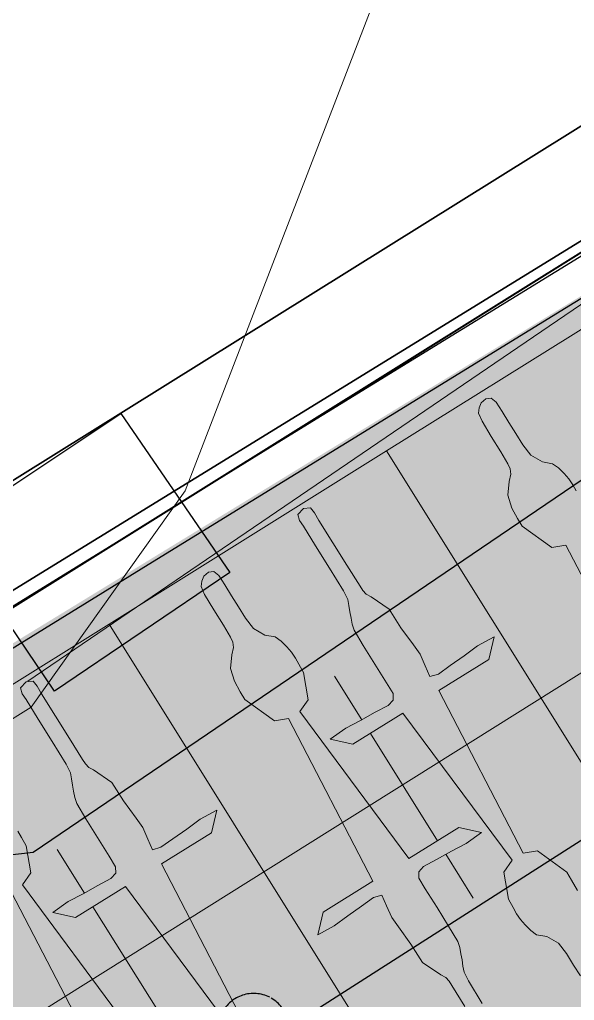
# Model space of a CAD drawing. Header units: metres. Extents: x 507649 to 508899, y 6966965 to 6967377.
# Drawn here: x 507759.132 to 507760.828, y 6967254.045 to 6967257.045 of the extents above; entities that cross this region are included whole.
import ezdxf

# ---------------------------------------------------------------- set-up
doc = ezdxf.new("R2010")
doc.units = ezdxf.units.M
doc.layers.add('_PROP-BDY', color=6, linetype='Continuous', plot=False)
doc.layers.add('defpoints_hatch_bdy', color=47, linetype='Continuous', plot=False)
for name, color, linetype, lineweight in [('A-DETL-GENF', 252, 'Continuous', 5), ('A-FLOR', 252, 'Continuous', 5), ('D_UG_PIPES', 252, 'EXIST_SWD', 0), ('S_RM_UG_PIPES', 252, 'EXIST_RISINGMAIN', 0)]:
    doc.layers.add(name, color=color, linetype=linetype, lineweight=lineweight)
for name, color, linetype in [('C_TEXT_2.5', 7, 'Continuous'), ('KRB_LIP', 6, 'Continuous'), ('mga2020bdy', 252, 'Continuous'), ('mga2020DR_GRATE', 252, 'Continuous'), ('mga2020ROAD_KERB_BACK', 252, 'Continuous'), ('mga2020ROAD_KERB_LIP', 252, 'Continuous'), ('mga2020TOPO_GEN', 252, 'Continuous'), ('PAV_CREST SAG', 2, 'Continuous'), ('ROAD_FURNITURE', 252, 'Continuous'), ('TIN BORDER', 5, 'Continuous')]:
    doc.layers.add(name, color=color, linetype=linetype)
doc.layers.add('HATCH_PAVEMENT_FOOTPATH', color=7, linetype='Continuous', true_color=0xffe8a3)
doc.styles.get("Standard").update_dxf_attribs({"font": 'ARIALN.TTF'})
doc.linetypes.add('EXIST_RISINGMAIN', pattern='A,5,-2.5,5,-2,["RM",Standard,S=2.5,R=0,X=0,Y=-1.25],-5,5,-2.5,5,-2.5', length=34.5)
doc.linetypes.add('EXIST_SWD', pattern='A,5,-2.5,5,-2,["SWD",Standard,S=2.5,R=0,X=0,Y=-1.25],-8,5,-2.5,5,-2.5', length=37.5)

# ---------------------------------------------------------------- blocks, each defined once
blk = doc.blocks.new('XD_HATCH')
at = {"layer": 'HATCH_PAVEMENT_FOOTPATH'}
h = blk.add_hatch(color=256, dxfattribs=at)
h.dxf.hatch_style = 1
h.paths.add_polyline_path([(507751.8789, 6967248.3707), (507750.8192, 6967250.0668), (507764.199, 6967258.2482), (507768.6503, 6967260.7366), (507768.8747, 6967259.5551), (507765.4333, 6967257.405), (507765.6876, 6967256.9979)])
at = {"layer": 'defpoints_hatch_bdy', "color": 4}
blk.add_lwpolyline([(507751.8789, 6967248.3707), (507750.8192, 6967250.0668), (507764.6279, 6967258.6941), (507765.6876, 6967256.9979)], close=True, dxfattribs=at)
blk = doc.blocks.new('BAC R BOL SMALL')
for p, q in [((-2.3209, 3.7415), (-2.4982, 3.6265)), ((-2.1385, 3.8476), (-2.3209, 3.7415)), ((-1.9516, 3.9447), (-2.1385, 3.8476)), ((-1.7605, 4.0325), (-1.9516, 3.9447)), ((-1.5655, 4.1112), (-1.7605, 4.0325)), ((-1.367, 4.1804), (-1.5655, 4.1112)), ((-1.1654, 4.2401), (-1.367, 4.1804)), ((-0.9611, 4.2902), (-1.1654, 4.2401)), ((-0.7544, 4.3306), (-0.9611, 4.2902)), ((-0.5458, 4.3611), (-0.7544, 4.3306)), ((-0.3356, 4.3816), (-0.5458, 4.3611)), ((-0.1241, 4.392), (-0.3356, 4.3816)), ((0.0882, 4.3922), (-0.1241, 4.392)), ((0.301, 4.3821), (0.0882, 4.3922)), ((0.5139, 4.3616), (0.301, 4.3821)), ((0.7265, 4.3305), (0.5139, 4.3616)), ((0.9385, 4.2888), (0.7265, 4.3305)), ((1.1495, 4.2362), (0.9385, 4.2888)), ((1.359, 4.1728), (1.1495, 4.2362)), ((1.5668, 4.0983), (1.359, 4.1728)), ((1.7725, 4.0127), (1.5668, 4.0983)), ((1.9756, 3.9158), (1.7725, 4.0127)), ((2.364, 3.6868), (2.1736, 3.8056)), ((2.5466, 3.5598), (2.364, 3.6868)), ((-3.569, 2.5811), (-3.6931, 2.3988)), ((-3.4369, 2.7554), (-3.569, 2.5811)), ((-3.2973, 2.9215), (-3.4369, 2.7554)), ((-3.1504, 3.0794), (-3.2973, 2.9215)), ((-2.9967, 3.229), (-3.1504, 3.0794)), ((-2.8365, 3.3701), (-2.9967, 3.229)), ((-2.6702, 3.5026), (-2.8365, 3.3701)), ((-2.4982, 3.6265), (-2.6702, 3.5026)), ((2.7214, 3.4249), (2.5466, 3.5598)), ((2.8881, 3.2825), (2.7214, 3.4249)), ((3.0465, 3.1328), (2.8881, 3.2825)), ((3.1966, 2.9762), (3.0465, 3.1328)), ((3.3382, 2.813), (3.1966, 2.9762)), ((3.4711, 2.6437), (3.3382, 2.813)), ((3.5951, 2.4684), (3.4711, 2.6437)), ((3.7101, 2.2875), (3.5951, 2.4684)), ((-4.1746, 1.3056), (-4.2362, 1.0785)), ((-4.1012, 1.5325), (-4.1746, 1.3056)), ((-4.0159, 1.7589), (-4.1012, 1.5325)), ((-3.9185, 1.9844), (-4.0159, 1.7589)), ((-3.8088, 2.2087), (-3.9185, 1.9844)), ((-3.6931, 2.3988), (-3.8088, 2.2087)), ((3.816, 2.1015), (3.7101, 2.2875)), ((3.9126, 1.9105), (3.816, 2.1015)), ((3.9998, 1.7149), (3.9126, 1.9105)), ((4.0773, 1.5151), (3.9998, 1.7149)), ((4.145, 1.3114), (4.0773, 1.5151)), ((4.2028, 1.1041), (4.145, 1.3114)), ((6.1384, 1.5522), (18.6973, -4.9036)), ((11.43, 1.6933), (10.2659, -0.5997)), ((11.9592, 2.1519), (11.43, 1.6933)), ((12.7353, 2.293), (11.9592, 2.1519)), ((13.3703, 2.2225), (12.7353, 2.293)), ((14.3228, 1.905), (13.3703, 2.2225)), ((18.4856, -0.2117), (14.3228, 1.905)), ((-4.3679, 0.1747), (-4.3729, -0.0484)), ((-4.3519, 0.3993), (-4.3679, 0.1747)), ((-4.3247, 0.625), (-4.3519, 0.3993)), ((-4.2862, 0.8515), (-4.3247, 0.625)), ((-4.2362, 1.0785), (-4.2862, 0.8515)), ((4.2506, 0.8936), (4.2028, 1.1041)), ((4.2881, 0.6801), (4.2506, 0.8936)), ((4.3152, 0.4641), (4.2881, 0.6801)), ((4.3318, 0.2458), (4.3152, 0.4641)), ((4.3376, 0.0256), (4.3318, 0.2458)), ((4.3327, -0.1962), (4.3376, 0.0256)), ((-4.3729, -0.0484), (-4.367, -0.2697)), ((-4.367, -0.2697), (-4.3504, -0.4889)), ((-4.3504, -0.4889), (-4.3233, -0.7057)), ((-4.3233, -0.7057), (-4.2858, -0.9197)), ((-4.2858, -0.9197), (-4.2381, -1.1305)), ((-4.2381, -1.1305), (-4.1802, -1.3379)), ((4.1394, -1.3172), (4.201, -1.0925)), ((4.201, -1.0925), (4.251, -0.8677)), ((4.251, -0.8677), (4.2895, -0.6432)), ((4.2895, -0.6432), (4.3167, -0.4192)), ((4.3167, -0.4192), (4.3327, -0.1962)), ((19.1911, -0.7409), (18.4856, -0.2117)), ((19.7909, -1.4111), (19.1911, -0.7409)), ((-4.1802, -1.3379), (-4.1125, -1.5415)), ((-4.1125, -1.5415), (-4.035, -1.741)), ((-4.035, -1.741), (-3.9478, -1.936)), ((-3.9478, -1.936), (-3.8512, -2.1263)), ((-3.8512, -2.1263), (-3.7453, -2.3115)), ((-3.7453, -2.3115), (-3.6303, -2.4912)), ((3.5336, -2.5811), (3.6578, -2.3989)), ((3.6578, -2.3989), (3.7736, -2.2088)), ((3.7736, -2.2088), (3.8833, -1.9876)), ((3.8833, -1.9876), (3.9807, -1.7651)), ((3.9807, -1.7651), (4.066, -1.5415)), ((4.066, -1.5415), (4.1394, -1.3172)), ((19.8967, -2.0109), (19.7909, -1.4111)), ((19.8614, -2.6106), (19.8967, -2.0109)), ((-3.6303, -2.4912), (-3.5063, -2.6651)), ((-3.5063, -2.6651), (-3.3734, -2.8329)), ((-3.3734, -2.8329), (-3.2318, -2.9943)), ((-3.2318, -2.9943), (-3.0817, -3.1489)), ((-3.0817, -3.1489), (-2.9233, -3.2965)), ((-2.9233, -3.2965), (-2.7566, -3.4365)), ((-2.7566, -3.4365), (-2.5818, -3.5688)), ((-2.5818, -3.5688), (-2.3992, -3.6931)), ((2.2776, -3.7372), (2.457, -3.6233)), ((2.457, -3.6233), (2.6306, -3.5003)), ((2.6306, -3.5003), (2.7982, -3.3685)), ((2.7982, -3.3685), (2.9594, -3.2279)), ((2.9594, -3.2279), (3.1139, -3.0788)), ((3.1139, -3.0788), (3.2613, -2.9211)), ((3.2613, -2.9211), (3.4013, -2.7552)), ((3.4013, -2.7552), (3.5336, -2.5811)), ((18.6973, -4.9036), (19.8614, -2.6106)), ((-2.3992, -3.6931), (-2.2088, -3.8088)), ((-2.2088, -3.8088), (-1.9877, -3.9154)), ((-1.9877, -3.9154), (-1.7652, -4.0101)), ((-1.7652, -4.0101), (-1.5416, -4.0931)), ((-1.5416, -4.0931), (-1.3173, -4.1646)), ((-1.3173, -4.1646), (-1.0926, -4.2245)), ((-1.0926, -4.2245), (-0.8679, -4.2732)), ((-0.8679, -4.2732), (-0.6435, -4.3106)), ((-0.6435, -4.3106), (-0.4197, -4.337)), ((-0.4197, -4.337), (-0.1969, -4.3525)), ((-0.1969, -4.3525), (0.0246, -4.3573)), ((0.0246, -4.3573), (0.2444, -4.3514)), ((0.2444, -4.3514), (0.4623, -4.335)), ((0.4623, -4.335), (0.6778, -4.3082)), ((0.6778, -4.3082), (0.8906, -4.2712)), ((0.8906, -4.2712), (1.1005, -4.2241)), ((1.1005, -4.2241), (1.307, -4.1671)), ((1.307, -4.1671), (1.5099, -4.1002)), ((1.5099, -4.1002), (1.7087, -4.0236)), ((1.7087, -4.0236), (1.9031, -3.9375)), ((1.9031, -3.9375), (2.0929, -3.842)), ((2.0929, -3.842), (2.2776, -3.7372))]:
    blk.add_line(p, q)
blk = doc.blocks.new('XE_SURVEY')
at = {"layer": 'D_UG_PIPES', "flags": 128}
blk.add_lwpolyline([(507716.9447, 6967228.7162), (507720.9949, 6967231.9946), (507721.8177, 6967232.6612), (507728.3424, 6967236.3598), (507737.4607, 6967241.5661), (507738.8597, 6967242.3772), (507740.1304, 6967243.1743), (507740.9775, 6967243.7057), (507743.9514, 6967245.5512), (507752.0419, 6967250.5306), (507755.8742, 6967252.8893), (507757.1491, 6967253.6795), (507759.1677, 6967254.9422), (507759.6377, 6967255.6032), (507762.3373, 6967262.6002), (507763.9398, 6967266.8052), (507765.5351, 6967271.013), (507768.1357, 6967277.8982)], dxfattribs=at)
at = {"layer": 'mga2020bdy'}
blk.add_polyline3d([(507733.0248, 6967239.0482, 4.469), (507736.0993, 6967240.9477, 4.4527), (507736.6834, 6967241.3067, 4.4393), (507736.9844, 6967241.4339, 4.4329), (507737.975, 6967242.3757, 4.4239), (507738.0041, 6967242.4202, 4.4222), (507740.823, 6967244.1743, 4.4566), (507752.055, 6967251.1994, 4.5262), (507759.1248, 6967255.6432, 4.4809), (507762.5143, 6967257.7594, 4.509), (507764.0703, 6967258.6973, 4.5203), (507768.0649, 6967260.9222, 4.5487), (507768.4417, 6967261.119, 4.552), (507772.9333, 6967263.3018, 4.591), (507777.8674, 6967265.5383, 4.6363), (507783.8819, 6967268.22, 4.6925)], dxfattribs=at)
at = {"layer": 'mga2020DR_GRATE'}
blk.add_polyline3d([(507758.9054, 6967255.4835, 4.4636), (507759.4411, 6967255.84, 4.4722), (507759.7746, 6967255.354, 4.3905), (507759.2387, 6967254.9913, 4.3703), (507758.9054, 6967255.4835, 4.4636)], dxfattribs=at)
at = {"layer": 'mga2020ROAD_KERB_BACK'}
blk.add_polyline3d([(507738.2228, 6967241.4591, 4.5329), (507740.5152, 6967242.8258, 4.5216), (507741.08, 6967243.8212, 4.5636), (507746.5121, 6967247.2219, 4.6144), (507752.2955, 6967250.8388, 4.6445), (507757.8965, 6967254.3534, 4.6285), (507759.1736, 6967254.499, 4.5861), (507761.3848, 6967256.0005, 4.6263), (507762.5074, 6967257.2531, 4.6308), (507763.0964, 6967257.6156, 4.6351), (507767.4311, 6967260.1022, 4.6661), (507768.2485, 6967260.5368, 4.6718), (507771.8944, 6967262.3499, 4.7037), (507773.1568, 6967262.9317, 4.7146), (507778.0594, 6967265.1621, 4.7595), (507784.0446, 6967267.8262, 4.8092)], dxfattribs=at)
at = {"layer": 'mga2020ROAD_KERB_LIP'}
blk.add_polyline3d([(507783.8819, 6967268.22, 4.6925), (507777.8674, 6967265.5383, 4.6363), (507772.9333, 6967263.3018, 4.591), (507768.4417, 6967261.119, 4.552), (507768.0649, 6967260.9222, 4.5487), (507764.0703, 6967258.6973, 4.5203), (507762.5143, 6967257.7594, 4.509), (507759.1248, 6967255.6432, 4.4809), (507757.4654, 6967254.5665, 4.4958), (507752.055, 6967251.1994, 4.5262), (507746.2396, 6967247.5524, 4.5016), (507740.823, 6967244.1743, 4.4566), (507737.975, 6967242.3757, 4.4239)], dxfattribs=at)
at = {"layer": 'mga2020TOPO_GEN'}
blk.add_polyline3d([(507721.4061, 6967230.9471, 4.3849), (507722.8503, 6967231.8206, 4.4603), (507725.9428, 6967226.5822, 4.5347), (507728.7643, 6967229.3076, 4.3792), (507732.4014, 6967233.8998, 4.4481), (507736.333, 6967237.9283, 4.5187), (507738.4795, 6967240.1832, 4.5227), (507742.8798, 6967243.4148, 4.5515), (507748.1545, 6967246.6967, 4.5782), (507754.6316, 6967250.6759, 4.5949), (507759.7921, 6967253.8601, 4.5724), (507763.226, 6967256.0566, 4.6167), (507767.2843, 6967258.544, 4.6833), (507767.3115, 6967260.0389, 4.6591)], dxfattribs=at)
at = {"layer": 'S_RM_UG_PIPES'}
blk.add_lwpolyline([(507782.1336, 6967282.6972), (507782.6195, 6967280.7571), (507784.2107, 6967274.4042), (507783.0387, 6967266.9042), (507782.2027, 6967265.9602), (507774.9124, 6967262.4329), (507770.4424, 6967260.194), (507766.0161, 6967257.8685), (507761.8947, 6967255.7032), (507756.9433, 6967252.5983), (507752.2532, 6967249.6573), (507747.9878, 6967247.1179), (507745.4098, 6967245.5836), (507743.6911, 6967244.5608), (507741.1352, 6967242.9905), (507734.7873, 6967238.9962), (507730.5554, 6967236.3333), (507726.0446, 6967234.1852), (507725.0957, 6967233.7482), (507720.8087, 6967233.4102), (507720.2157, 6967230.8222)], dxfattribs=at)
at = {"layer": 'ROAD_FURNITURE', "xscale": 0.0247222863170386, "yscale": 0.0247222863170386, "zscale": 0.0247222863170386}
blk.add_blockref('BAC R BOL SMALL', (507759.8478, 6967253.958, 4.5683), dxfattribs=at)
blk = doc.blocks.new('25027_BNP_Skygate Play-Sheet - 000101 - SITE PLAN')
at = {"layer": '_PROP-BDY'}
blk.add_line((-2226983.37, 4009381.75), (-2226983.37, 4059443.92), dxfattribs=at)
at = {"layer": 'A-DETL-GENF'}
for p, q in [((-2227718.64, 4020113.74), (-2228276.86, 4020158.42)), ((-2228276.86, 4020028.61), (-2227718.64, 4020073.3)), ((-2227718.64, 4020073.3), (-2227701.48, 4020032.55)), ((-2227839.59, 4020038.9), (-2227889.89, 4019988.61)), ((-2227836.37, 4019981.6), (-2227839.59, 4020038.9)), ((-2227701.48, 4020032.55), (-2227623.67, 4020000.97)), ((-2227623.67, 4020000.97), (-2227594.1, 4019999.21)), ((-2227889.89, 4019988.61), (-2227889.89, 4019808.61)), ((-2227840.14, 4019930.3), (-2227836.37, 4019981.6)), ((-2227594.1, 4019999.21), (-2227572.67, 4019998.2)), ((-2227843, 4019878.87), (-2227840.14, 4019930.3)), ((-2227845.96, 4019834), (-2227843, 4019878.87)), ((-2227840.12, 4019812.56), (-2227845.96, 4019834)), ((-2227889.89, 4019808.61), (-2228448.1, 4019763.92)), ((-2227823.03, 4019802.59), (-2227840.12, 4019812.56)), ((-2227784.75, 4019801.6), (-2227823.03, 4019802.59)), ((-2227717.59, 4019802.45), (-2227784.75, 4019801.6)), ((-2227650.43, 4019802.03), (-2227717.59, 4019802.45)), ((-2227595.5, 4019800.53), (-2227650.43, 4019802.03)), ((-2227577.27, 4019796.13), (-2227595.5, 4019800.53)), ((-2227559.14, 4019789.06), (-2227577.27, 4019796.13)), ((-2227541.16, 4019782.18), (-2227559.14, 4019789.06)), ((-2227523.57, 4019774.48), (-2227541.16, 4019782.18)), ((-2227506.02, 4019767.57), (-2227523.57, 4019774.48)), ((-2227476.11, 4019764.74), (-2227506.02, 4019767.57)), ((-2227395.39, 4019763.92), (-2227476.11, 4019764.74)), ((-2227314.66, 4019763.92), (-2227395.39, 4019763.92)), ((-2227244.15, 4019763.51), (-2227314.66, 4019763.92)), ((-2227223.02, 4019764.84), (-2227244.15, 4019763.51)), ((-2227204.89, 4019759.2), (-2227223.02, 4019764.84)), ((-2227207.52, 4019715.65), (-2227197.96, 4019734.72)), ((-2227197.96, 4019734.72), (-2227204.89, 4019759.2)), ((-2228448.1, 4019723.49), (-2227889.89, 4019678.8)), ((-2227598.32, 4019675.5), (-2227536.27, 4019702.74)), ((-2227536.27, 4019702.74), (-2227522.01, 4019711.4)), ((-2227522.01, 4019711.4), (-2227506.69, 4019713.66)), ((-2227506.69, 4019713.66), (-2227490.94, 4019714.03)), ((-2227490.94, 4019714.03), (-2227415.71, 4019714.32)), ((-2227415.71, 4019714.32), (-2227334.97, 4019714.32)), ((-2227334.97, 4019714.32), (-2227254.25, 4019714.72)), ((-2227254.25, 4019714.72), (-2227227.05, 4019713.4)), ((-2227227.05, 4019713.4), (-2227207.52, 4019715.65)), ((-2227889.89, 4019678.8), (-2227889.89, 4019498.8)), ((-2227845.96, 4019653.4), (-2227838.91, 4019679.27)), ((-2227838.91, 4019679.27), (-2227803.92, 4019674.17)), ((-2227803.92, 4019674.17), (-2227764.75, 4019668.6)), ((-2227764.75, 4019668.6), (-2227730.11, 4019670.69)), ((-2227730.11, 4019670.69), (-2227665.02, 4019675.35)), ((-2227665.02, 4019675.35), (-2227598.32, 4019675.5)), ((-2227843, 4019608.53), (-2227845.96, 4019653.4)), ((-2227840.14, 4019557.11), (-2227843, 4019608.53)), ((-2227836.37, 4019505.81), (-2227840.14, 4019557.11)), ((-2227889.89, 4019498.8), (-2227839.59, 4019448.5)), ((-2227839.59, 4019448.5), (-2227836.37, 4019505.81)), ((-2228327.15, 4019388.72), (-2228330.38, 4019331.42)), ((-2228276.86, 4019338.42), (-2228327.15, 4019388.72)), ((-2228330.38, 4019331.42), (-2228326.61, 4019280.11)), ((-2228276.86, 4019158.42), (-2228276.86, 4019338.42)), ((-2228326.61, 4019280.11), (-2228323.75, 4019228.69)), ((-2228323.75, 4019228.69), (-2228320.78, 4019183.82)), ((-2227598.56, 4019196.25), (-2227701.48, 4019154.49)), ((-2227570.72, 4019195.75), (-2227598.56, 4019196.25)), ((-2227534.36, 4019193.87), (-2227570.72, 4019195.75)), ((-2227495, 4019183.17), (-2227534.36, 4019193.87)), ((-2228568.42, 4019161.72), (-2228630.47, 4019134.49)), ((-2228501.73, 4019161.87), (-2228568.42, 4019161.72)), ((-2228436.63, 4019166.53), (-2228501.73, 4019161.87)), ((-2228401.99, 4019168.63), (-2228436.63, 4019166.53)), ((-2228362.82, 4019163.06), (-2228401.99, 4019168.63)), ((-2228327.84, 4019157.95), (-2228362.82, 4019163.06)), ((-2228320.78, 4019183.82), (-2228327.84, 4019157.95)), ((-2227461.03, 4019158.07), (-2227495, 4019183.17)), ((-2228630.47, 4019134.49), (-2228644.74, 4019125.82)), ((-2227718.64, 4019113.74), (-2228276.86, 4019158.42)), ((-2227701.48, 4019154.49), (-2227718.64, 4019113.74)), ((-2227445.24, 4019141.2), (-2227461.03, 4019158.07)), ((-2227430.2, 4019135.1), (-2227445.24, 4019141.2)), ((-2227413.57, 4019132.22), (-2227430.2, 4019135.1)), ((-2227370.74, 4019131.29), (-2227413.57, 4019132.22)), ((-2227315.89, 4019131.39), (-2227370.74, 4019131.29)), ((-2227261.11, 4019130.54), (-2227315.89, 4019131.39)), ((-2227234.37, 4019126.85), (-2227261.11, 4019130.54)), ((-2228675.81, 4019123.2), (-2228751.04, 4019122.9)), ((-2228660.05, 4019123.57), (-2228675.81, 4019123.2)), ((-2228644.74, 4019125.82), (-2228660.05, 4019123.57)), ((-2227221.36, 4019116.36), (-2227234.37, 4019126.85)), ((-2227211.88, 4019102.59), (-2227221.36, 4019116.36)), ((-2227209.03, 4019084.73), (-2227211.88, 4019102.59)), ((-2228771.35, 4019073.3), (-2228690.64, 4019072.48)), ((-2228690.64, 4019072.48), (-2228660.72, 4019069.65)), ((-2228276.86, 4019028.61), (-2227718.64, 4019073.3)), ((-2227718.64, 4019073.3), (-2227701.48, 4019032.55)), ((-2227216.48, 4019069.73), (-2227209.03, 4019084.73)), ((-2228660.72, 4019069.65), (-2228643.17, 4019062.74)), ((-2228643.17, 4019062.74), (-2228625.59, 4019055.04)), ((-2228625.59, 4019055.04), (-2228607.6, 4019048.17)), ((-2228607.6, 4019048.17), (-2228589.47, 4019041.1)), ((-2228589.47, 4019041.1), (-2228571.24, 4019036.69)), ((-2227464.07, 4019039.97), (-2227428.32, 4019059.18)), ((-2227428.32, 4019059.18), (-2227388.37, 4019063.07)), ((-2227388.37, 4019063.07), (-2227347.44, 4019062.61)), ((-2227347.44, 4019062.61), (-2227307.83, 4019062.83)), ((-2227307.83, 4019062.83), (-2227268.23, 4019062.83)), ((-2227268.23, 4019062.83), (-2227234.42, 4019062.58)), ((-2227234.42, 4019062.58), (-2227216.48, 4019069.73)), ((-2228571.24, 4019036.69), (-2228516.32, 4019035.19)), ((-2228516.32, 4019035.19), (-2228449.15, 4019034.78)), ((-2228449.15, 4019034.78), (-2228381.99, 4019035.63)), ((-2228381.99, 4019035.63), (-2228343.72, 4019034.64)), ((-2228343.72, 4019034.64), (-2228326.63, 4019024.66)), ((-2228326.63, 4019024.66), (-2228320.78, 4019003.22)), ((-2228276.86, 4018848.61), (-2228276.86, 4019028.61)), ((-2227839.59, 4019038.9), (-2227889.89, 4018988.61)), ((-2227836.37, 4018981.6), (-2227839.59, 4019038.9)), ((-2227701.48, 4019032.55), (-2227623.67, 4019000.97)), ((-2227505.82, 4019007.73), (-2227485.58, 4019016.38)), ((-2227485.58, 4019016.38), (-2227464.07, 4019039.97)), ((-2228320.78, 4019003.22), (-2228323.75, 4018958.35)), ((-2227889.89, 4018988.61), (-2227889.89, 4018808.61)), ((-2227840.14, 4018930.3), (-2227836.37, 4018981.6)), ((-2227623.67, 4019000.97), (-2227594.1, 4018999.21)), ((-2227594.1, 4018999.21), (-2227572.67, 4018998.2)), ((-2227572.67, 4018998.2), (-2227551.35, 4018999.19)), ((-2227551.35, 4018999.19), (-2227529.59, 4019002.62)), ((-2227529.59, 4019002.62), (-2227505.82, 4019007.73)), ((-2228323.75, 4018958.35), (-2228326.61, 4018906.93)), ((-2227843, 4018878.87), (-2227840.14, 4018930.3)), ((-2228326.61, 4018906.93), (-2228330.38, 4018855.62)), ((-2227845.96, 4018834), (-2227843, 4018878.87)), ((-2228637.16, 4018834.61), (-2228660.93, 4018829.49)), ((-2228615.39, 4018838.04), (-2228637.16, 4018834.61)), ((-2228594.08, 4018839.02), (-2228615.39, 4018838.04)), ((-2228572.64, 4018838.02), (-2228594.08, 4018839.02)), ((-2228543.08, 4018836.25), (-2228572.64, 4018838.02)), ((-2228465.27, 4018804.68), (-2228543.08, 4018836.25)), ((-2228330.38, 4018855.62), (-2228327.15, 4018798.32)), ((-2228327.15, 4018798.32), (-2228276.86, 4018848.61)), ((-2227840.12, 4018812.56), (-2227845.96, 4018834)), ((-2228681.16, 4018820.84), (-2228702.67, 4018797.25)), ((-2228660.93, 4018829.49), (-2228681.16, 4018820.84)), ((-2228448.1, 4018763.92), (-2228465.27, 4018804.68)), ((-2227889.89, 4018808.61), (-2228448.1, 4018763.92)), ((-2227823.03, 4018802.59), (-2227840.12, 4018812.56)), ((-2227784.75, 4018801.6), (-2227823.03, 4018802.59)), ((-2227717.59, 4018802.45), (-2227784.75, 4018801.6)), ((-2227650.43, 4018802.03), (-2227717.59, 4018802.45)), ((-2227595.5, 4018800.53), (-2227650.43, 4018802.03)), ((-2227577.27, 4018796.13), (-2227595.5, 4018800.53)), ((-2228819.3, 4018774.61), (-2228858.91, 4018774.39)), ((-2228778.38, 4018774.15), (-2228819.3, 4018774.61)), ((-2228738.42, 4018778.04), (-2228778.38, 4018774.15)), ((-2228702.67, 4018797.25), (-2228738.42, 4018778.04)), ((-2227559.14, 4018789.06), (-2227577.27, 4018796.13)), ((-2227541.16, 4018782.18), (-2227559.14, 4018789.06)), ((-2227523.57, 4018774.48), (-2227541.16, 4018782.18)), ((-2227506.02, 4018767.57), (-2227523.57, 4018774.48)), ((-2227476.11, 4018764.74), (-2227506.02, 4018767.57)), ((-2227395.39, 4018763.92), (-2227476.11, 4018764.74)), ((-2227314.66, 4018763.92), (-2227395.39, 4018763.92)), ((-2227244.15, 4018763.51), (-2227314.66, 4018763.92)), ((-2227223.02, 4018764.84), (-2227244.15, 4018763.51)), ((-2227204.89, 4018759.2), (-2227223.02, 4018764.84)), ((-2227197.96, 4018734.72), (-2227204.89, 4018759.2)), ((-2228465.27, 4018682.73), (-2228448.1, 4018723.49)), ((-2228448.1, 4018723.49), (-2227889.89, 4018678.8)), ((-2227536.27, 4018702.74), (-2227522.01, 4018711.4)), ((-2227522.01, 4018711.4), (-2227506.69, 4018713.66)), ((-2227506.69, 4018713.66), (-2227490.94, 4018714.03)), ((-2227490.94, 4018714.03), (-2227415.71, 4018714.32)), ((-2227415.71, 4018714.32), (-2227334.97, 4018714.32)), ((-2227334.97, 4018714.32), (-2227254.25, 4018714.72)), ((-2227254.25, 4018714.72), (-2227227.05, 4018713.4)), ((-2227227.05, 4018713.4), (-2227207.52, 4018715.65)), ((-2227207.52, 4018715.65), (-2227197.96, 4018734.72)), ((-2228568.18, 4018640.97), (-2228465.27, 4018682.73)), ((-2227598.32, 4018675.5), (-2227536.27, 4018702.74)), ((-2227889.89, 4018678.8), (-2227889.89, 4018498.8)), ((-2227845.96, 4018653.4), (-2227838.91, 4018679.27)), ((-2227843, 4018608.53), (-2227845.96, 4018653.4)), ((-2227838.91, 4018679.27), (-2227803.92, 4018674.17)), ((-2227803.92, 4018674.17), (-2227764.75, 4018668.6)), ((-2227764.75, 4018668.6), (-2227730.11, 4018670.69)), ((-2227730.11, 4018670.69), (-2227665.02, 4018675.35)), ((-2227665.02, 4018675.35), (-2227598.32, 4018675.5)), ((-2228632.38, 4018643.35), (-2228596.02, 4018641.47)), ((-2228596.02, 4018641.47), (-2228568.18, 4018640.97)), ((-2227840.14, 4018557.11), (-2227843, 4018608.53)), ((-2227836.37, 4018505.81), (-2227840.14, 4018557.11)), ((-2227839.59, 4018448.5), (-2227836.37, 4018505.81)), ((-2227889.89, 4018498.8), (-2227839.59, 4018448.5)), ((-2227598.56, 4018196.25), (-2227701.48, 4018154.49)), ((-2227570.72, 4018195.75), (-2227598.56, 4018196.25)), ((-2227534.36, 4018193.87), (-2227570.72, 4018195.75)), ((-2227495, 4018183.17), (-2227534.36, 4018193.87)), ((-2227461.03, 4018158.07), (-2227495, 4018183.17)), ((-2227718.64, 4018113.74), (-2228276.86, 4018158.42)), ((-2227701.48, 4018154.49), (-2227718.64, 4018113.74)), ((-2227445.24, 4018141.2), (-2227461.03, 4018158.07)), ((-2227430.2, 4018135.1), (-2227445.24, 4018141.2)), ((-2227413.57, 4018132.22), (-2227430.2, 4018135.1)), ((-2227370.74, 4018131.29), (-2227413.57, 4018132.22)), ((-2227315.89, 4018131.39), (-2227370.74, 4018131.29)), ((-2227261.11, 4018130.54), (-2227315.89, 4018131.39)), ((-2227234.37, 4018126.85), (-2227261.11, 4018130.54)), ((-2227221.36, 4018116.36), (-2227234.37, 4018126.85)), ((-2227211.88, 4018102.59), (-2227221.36, 4018116.36)), ((-2227216.48, 4018069.73), (-2227209.03, 4018084.73)), ((-2227209.03, 4018084.73), (-2227211.88, 4018102.59)), ((-2227464.07, 4018039.97), (-2227428.32, 4018059.18)), ((-2227428.32, 4018059.18), (-2227388.37, 4018063.07)), ((-2227388.37, 4018063.07), (-2227347.44, 4018062.61)), ((-2227347.44, 4018062.61), (-2227307.83, 4018062.83)), ((-2227307.83, 4018062.83), (-2227268.23, 4018062.83)), ((-2227268.23, 4018062.83), (-2227234.42, 4018062.58)), ((-2227234.42, 4018062.58), (-2227216.48, 4018069.73)), ((-2227485.58, 4018016.38), (-2227464.07, 4018039.97)), ((-2227594.1, 4017999.21), (-2227572.67, 4017998.2)), ((-2227572.67, 4017998.2), (-2227551.35, 4017999.19)), ((-2227551.35, 4017999.19), (-2227529.59, 4018002.62)), ((-2227529.59, 4018002.62), (-2227505.82, 4018007.73)), ((-2227505.82, 4018007.73), (-2227485.58, 4018016.38))]:
    blk.add_line(p, q, dxfattribs=at)
at = {"layer": 'A-FLOR'}
for p, q in [((-2227183.37, 4020426.11), (-2227183.37, 4019426.11)), ((-2228276.86, 4019926.11), (-2227889.89, 4019926.11)), ((-2227840.37, 4019926.11), (-2227683.37, 4019926.11)), ((-2227105.56, 4017363.74), (-2227199.45, 4019729.55)), ((-2227183.37, 4019426.11), (-2228983.37, 4019426.11)), ((-2228983.37, 4019426.11), (-2227183.37, 4019426.11)), ((-2227183.37, 4019426.11), (-2227183.37, 4018426.11)), ((-2228483.37, 4018926.11), (-2228325.54, 4018926.11)), ((-2228276.86, 4018926.11), (-2227889.89, 4018926.11)), ((-2227840.37, 4018926.11), (-2227683.37, 4018926.11)), ((-2227183.37, 4018426.11), (-2228983.37, 4018426.11)), ((-2228983.37, 4018426.11), (-2227183.37, 4018426.11)), ((-2227183.37, 4018426.11), (-2227183.37, 4017426.11))]:
    blk.add_line(p, q, dxfattribs=at)
blk = doc.blocks.new('XE_ARCH')
at = {"xscale": 0.001, "yscale": 0.001, "zscale": 0.001, "rotation": 121.996}
blk.add_blockref('25027_BNP_Skygate Play-Sheet - 000101 - SITE PLAN', (509988.1258, 6971273.7702), dxfattribs=at)
blk = doc.blocks.new('A$Cbbbd136e')
at = {"layer": 'TIN BORDER'}
blk.add_lwpolyline([(507817.1687, 6967271.1876), (507813.8445, 6967273.6154), (507808.9288, 6967275.4774), (507808.1997, 6967275.7245), (507804.9525, 6967276.4595), (507804.528, 6967276.5138), (507801.6279, 6967276.6376), (507799.5718, 6967276.4661), (507796.8888, 6967275.7211), (507794.1811, 6967274.1743), (507792.7892, 6967273.0951), (507788.3, 6967270.1058), (507772.9333, 6967263.3018), (507769.3113, 6967261.5314), (507767.9299, 6967260.7572), (507767.8185, 6967260.6875), (507764.6279, 6967258.6941), (507750.7608, 6967250.1603), (507738.4955, 6967242.8299), (507737.9172, 6967242.489), (507736.5955, 6967241.3754), (507732.9355, 6967239.1162)], dxfattribs=at)
blk = doc.blocks.new('XD_DESIGN BASE_1')
at = {"layer": 'KRB_LIP'}
blk.add_polyline3d([(507743.2597, 6967217.2114, 5.008), (507739.3059, 6967223.5285, 5.0155), (507739.3059, 6967223.5285, 5.0155), (507736.1297, 6967228.818, 4.9921), (507736.1297, 6967228.818, 4.9921), (507735.2572, 6967230.3489, 4.9038), (507734.7946, 6967232.0493, 4.8154), (507734.7713, 6967233.8113, 4.7271), (507734.7713, 6967233.8113, 4.7271), (507735.0309, 6967235.0921, 4.6748), (507735.5247, 6967236.302, 4.6224), (507735.5247, 6967236.302, 4.6224), (507736.2335, 6967237.4015, 4.57), (507737.1382, 6967238.3463, 4.5176), (507737.1382, 6967238.3463, 4.5176), (507739.7938, 6967240.6545, 4.5), (507750.7608, 6967250.1603, 4.6008), (507764.6279, 6967258.6941, 4.626), (507767.8185, 6967260.6875, 4.6018), (507767.9299, 6967260.7572, 4.601), (507769.3113, 6967261.5314, 4.5891), (507772.9333, 6967263.3018, 4.62)], dxfattribs=at)
at = {"layer": 'PAV_CREST SAG'}
for points in [[(507732.9355, 6967239.1162, 4.4693), (507736.5955, 6967241.3754, 4.4396), (507737.9172, 6967242.489, 4.4221), (507738.4955, 6967242.8299, 4.4145), (507750.7608, 6967250.1603, 4.6008), (507764.6279, 6967258.6941, 4.626), (507767.8185, 6967260.6875, 4.6018), (507767.9299, 6967260.7572, 4.601), (507769.3113, 6967261.5314, 4.5891), (507772.9333, 6967263.3018, 4.62), (507788.3, 6967270.1058, 4.7593), (507792.7892, 6967273.0951, 4.8954), (507794.1811, 6967274.1743, 4.9112), (507796.8888, 6967275.7211, 4.8316), (507799.5718, 6967276.4661, 4.9677), (507801.6279, 6967276.6376, 4.9723), (507804.528, 6967276.5138, 4.9791), (507804.9525, 6967276.4595, 4.9766), (507808.1997, 6967275.7245, 4.9574), (507808.9288, 6967275.4774, 4.953), (507813.8445, 6967273.6154, 4.8547), (507817.1687, 6967271.1876, 4.8622)], [(507755.2359, 6967252.8673, 4.7589), (507755.6618, 6967253.1294, 4.7597), (507756.0876, 6967253.3914, 4.7605), (507756.5134, 6967253.6535, 4.7612), (507756.9392, 6967253.9155, 4.762), (507757.3651, 6967254.1776, 4.7628), (507757.7909, 6967254.4397, 4.7636), (507758.2167, 6967254.7017, 4.7643), (507758.6425, 6967254.9638, 4.7651), (507759.0684, 6967255.2258, 4.7659), (507759.4942, 6967255.4879, 4.7667), (507759.92, 6967255.7499, 4.7674), (507760.3458, 6967256.012, 4.7682), (507760.7717, 6967256.274, 4.769), (507761.1975, 6967256.5361, 4.7698), (507761.6233, 6967256.7981, 4.7705), (507762.0492, 6967257.0602, 4.7713), (507762.475, 6967257.3222, 4.7721), (507762.9008, 6967257.5843, 4.7729), (507763.3266, 6967257.8464, 4.7736), (507763.7525, 6967258.1084, 4.7744), (507764.1783, 6967258.3705, 4.7752), (507764.4097, 6967258.5129, 4.7756)], [(507755.2359, 6967252.8673, 4.7589), (507755.6618, 6967253.1294, 4.7597), (507756.0876, 6967253.3914, 4.7605), (507756.5134, 6967253.6535, 4.7612), (507756.9392, 6967253.9155, 4.762), (507757.3651, 6967254.1776, 4.7628), (507757.7909, 6967254.4397, 4.7636), (507758.2167, 6967254.7017, 4.7643), (507758.6425, 6967254.9638, 4.7651), (507759.0684, 6967255.2258, 4.7659), (507759.4942, 6967255.4879, 4.7667), (507759.92, 6967255.7499, 4.7674), (507760.3458, 6967256.012, 4.7682), (507760.7717, 6967256.274, 4.769), (507761.1975, 6967256.5361, 4.7698), (507761.6233, 6967256.7981, 4.7705), (507762.0492, 6967257.0602, 4.7713), (507762.475, 6967257.3222, 4.7721), (507762.9008, 6967257.5843, 4.7729), (507763.3266, 6967257.8464, 4.7736), (507763.7525, 6967258.1084, 4.7744), (507764.1783, 6967258.3705, 4.7752), (507764.4097, 6967258.5129, 4.7756)], [(507755.2359, 6967252.8673, 4.7589), (507755.6618, 6967253.1294, 4.7597), (507756.0876, 6967253.3914, 4.7605), (507756.5134, 6967253.6535, 4.7612), (507756.9392, 6967253.9155, 4.762), (507757.3651, 6967254.1776, 4.7628), (507757.7909, 6967254.4397, 4.7636), (507758.2167, 6967254.7017, 4.7643), (507758.6425, 6967254.9638, 4.7651), (507759.0684, 6967255.2258, 4.7659), (507759.4942, 6967255.4879, 4.7667), (507759.92, 6967255.7499, 4.7674), (507760.3458, 6967256.012, 4.7682), (507760.7717, 6967256.274, 4.769), (507761.1975, 6967256.5361, 4.7698), (507761.6233, 6967256.7981, 4.7705), (507762.0492, 6967257.0602, 4.7713), (507762.475, 6967257.3222, 4.7721), (507762.9008, 6967257.5843, 4.7729), (507763.3266, 6967257.8464, 4.7736), (507763.7525, 6967258.1084, 4.7744), (507764.1783, 6967258.3705, 4.7752), (507764.4097, 6967258.5129, 4.7756)], [(507755.2936, 6967252.7736, 4.7589), (507755.7194, 6967253.0357, 4.7597), (507756.1452, 6967253.2978, 4.7605), (507756.5711, 6967253.5598, 4.7612), (507756.9969, 6967253.8219, 4.762), (507757.4227, 6967254.0839, 4.7628), (507757.8485, 6967254.346, 4.7636), (507758.2744, 6967254.608, 4.7643), (507758.7002, 6967254.8701, 4.7651), (507759.126, 6967255.1321, 4.7659), (507759.5518, 6967255.3942, 4.7667), (507759.9777, 6967255.6562, 4.7674), (507760.4035, 6967255.9183, 4.7682), (507760.8293, 6967256.1804, 4.769), (507761.2552, 6967256.4424, 4.7698), (507761.681, 6967256.7045, 4.7705), (507762.1068, 6967256.9665, 4.7713), (507762.5326, 6967257.2286, 4.7721), (507762.9585, 6967257.4906, 4.7729), (507763.3843, 6967257.7527, 4.7736), (507763.8101, 6967258.0147, 4.7744), (507764.2359, 6967258.2768, 4.7752), (507764.4673, 6967258.4192, 4.7756)], [(507755.2936, 6967252.7736, 4.7589), (507755.7194, 6967253.0357, 4.7597), (507756.1452, 6967253.2978, 4.7605), (507756.5711, 6967253.5598, 4.7612), (507756.9969, 6967253.8219, 4.762), (507757.4227, 6967254.0839, 4.7628), (507757.8485, 6967254.346, 4.7636), (507758.2744, 6967254.608, 4.7643), (507758.7002, 6967254.8701, 4.7651), (507759.126, 6967255.1321, 4.7659), (507759.5518, 6967255.3942, 4.7667), (507759.9777, 6967255.6562, 4.7674), (507760.4035, 6967255.9183, 4.7682), (507760.8293, 6967256.1804, 4.769), (507761.2552, 6967256.4424, 4.7698), (507761.681, 6967256.7045, 4.7705), (507762.1068, 6967256.9665, 4.7713), (507762.5326, 6967257.2286, 4.7721), (507762.9585, 6967257.4906, 4.7729), (507763.3843, 6967257.7527, 4.7736), (507763.8101, 6967258.0147, 4.7744), (507764.2359, 6967258.2768, 4.7752), (507764.4673, 6967258.4192, 4.7756)], [(507755.2936, 6967252.7736, 4.7589), (507755.7194, 6967253.0357, 4.7597), (507756.1452, 6967253.2978, 4.7605), (507756.5711, 6967253.5598, 4.7612), (507756.9969, 6967253.8219, 4.762), (507757.4227, 6967254.0839, 4.7628), (507757.8485, 6967254.346, 4.7636), (507758.2744, 6967254.608, 4.7643), (507758.7002, 6967254.8701, 4.7651), (507759.126, 6967255.1321, 4.7659), (507759.5518, 6967255.3942, 4.7667), (507759.9777, 6967255.6562, 4.7674), (507760.4035, 6967255.9183, 4.7682), (507760.8293, 6967256.1804, 4.769), (507761.2552, 6967256.4424, 4.7698), (507761.681, 6967256.7045, 4.7705), (507762.1068, 6967256.9665, 4.7713), (507762.5326, 6967257.2286, 4.7721), (507762.9585, 6967257.4906, 4.7729), (507763.3843, 6967257.7527, 4.7736), (507763.8101, 6967258.0147, 4.7744), (507764.2359, 6967258.2768, 4.7752), (507764.4673, 6967258.4192, 4.7756)]]:
    blk.add_polyline3d(points, dxfattribs=at)
at = {"layer": 'TIN BORDER'}
blk.add_blockref('A$Cbbbd136e', (0, 0), dxfattribs=at)

msp = doc.modelspace()

# ---------------------------------------------------------------- block references
at = {"layer": 'C_TEXT_2.5'}
for name in ['XD_HATCH', 'XE_SURVEY']:
    msp.add_blockref(name, (0, 0), dxfattribs=at)

# ---------------------------------------------------------------- next in the draw order: block references
msp.add_blockref('XE_ARCH', (0, 0), dxfattribs=at)

# ---------------------------------------------------------------- next in the draw order: block references
msp.add_blockref('XD_DESIGN BASE_1', (0, 0), dxfattribs=at)

doc.saveas('drawing.dxf')
